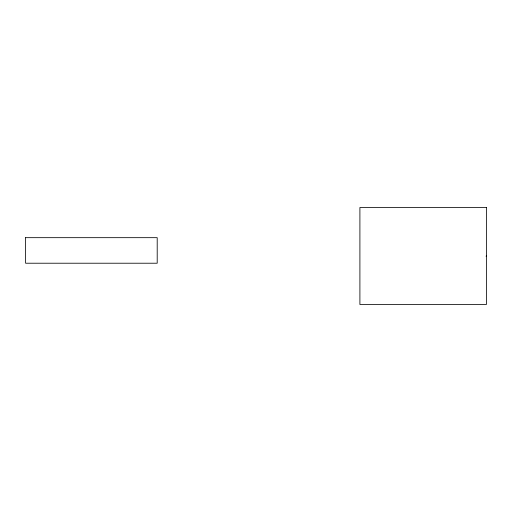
<?xml version="1.0" encoding="UTF-8"?>
<svg xmlns="http://www.w3.org/2000/svg" width="512" height="512" viewBox="0 0 512 512"><rect width="100%" height="100%" fill="white"/><g stroke="black" fill="none" stroke-linecap="round" stroke-linejoin="round"><path stroke-width="0.77" d="M486.4 255.693L486.4 256.013M486.048 256.16L486.4 256.134M25.6 237.67L25.6 263.219L157.203 263.219L157.203 237.67L25.6 237.67M486.4 207.507L359.904 207.507L359.904 304.493L486.4 304.493L486.4 207.507"/></g></svg>
